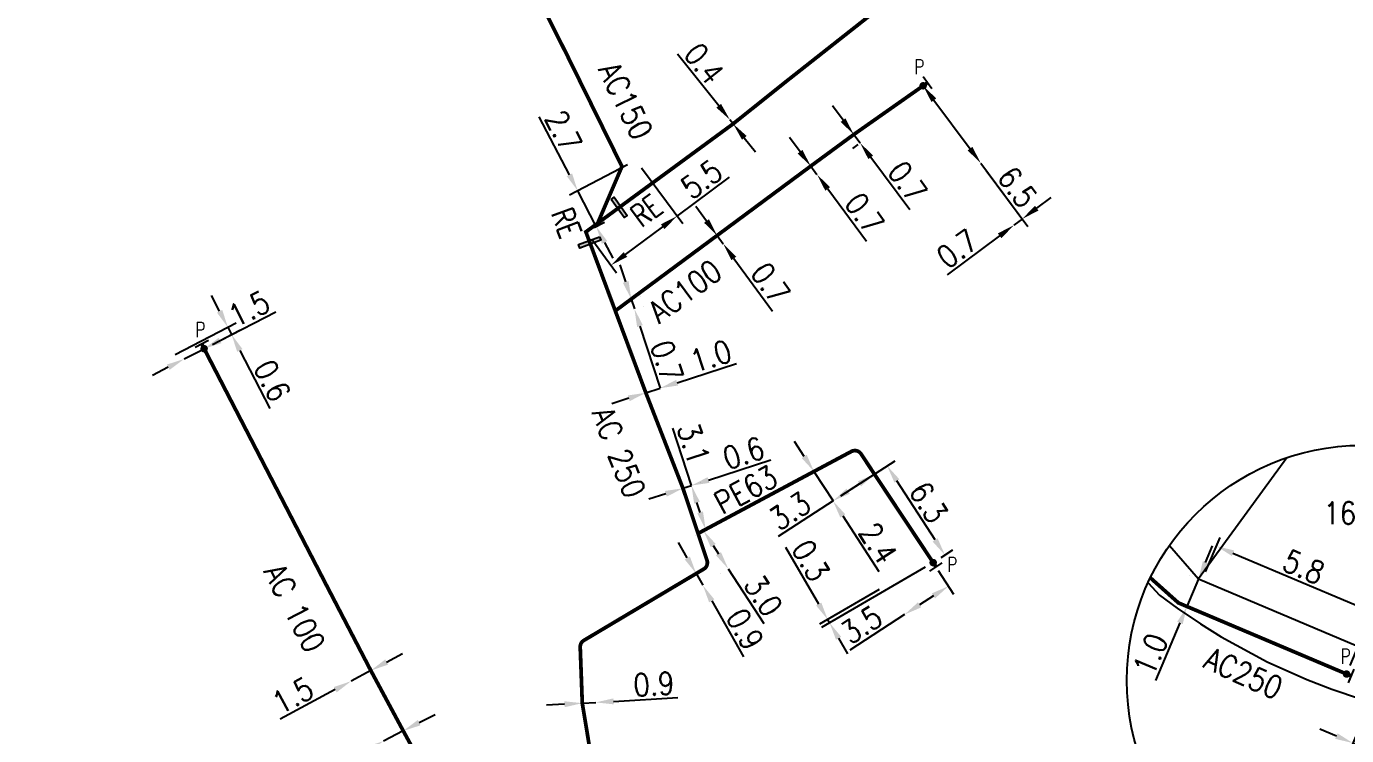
# Model space of a CAD drawing. Header units: millimetres. Extents: x 160996 to 162003, y 120996 to 122000.
# Drawn here: x 160999.9 to 161088.3, y 121427.9 to 121475.4 of the extents above; entities that cross this region are included whole.
import ezdxf
from ezdxf.enums import TextEntityAlignment as Align

# ---------------------------------------------------------------- set-up
doc = ezdxf.new("R2010")
doc.units = ezdxf.units.MM
doc.header["$PDMODE"] = 34
for name, pattern in [('L_100_AP', [14, 10, -1.5, 1, -1.5]), ('L_100_PE', [14, 10, -1.5, 1, -1.5]), ('L_25_AP', [2000, 1000, 1000]), ('L_25_PE', [2000, 1000, 1000])]:
    doc.linetypes.add(name, pattern=pattern)
doc.layers.get('0').update_dxf_attribs({"linetype": 'CONTINUOUS'})
doc.layers.get('Defpoints').update_dxf_attribs({"linetype": 'CONTINUOUS'})
for name, color, linetype in [('L_140', 3, 'CONTINUOUS'), ('L_150', 1, 'CONTINUOUS'), ('L_300', 7, 'CONTINUOUS'), ('L_340', 7, 'CONTINUOUS'), ('L_900', 7, 'CONTINUOUS'), ('W0008', 7, 'CONTINUOUS'), ('W0100', 7, 'CONTINUOUS'), ('W0991', 7, 'CONTINUOUS')]:
    doc.layers.add(name, color=color, linetype=linetype)
doc.styles.add('G_ROMANS', font='ROMANS.SHX', dxfattribs={"width": 0.75})
doc.styles.get("Standard").update_dxf_attribs({"font": 'romans.shx', "width": 0.85})
doc.dimstyles.get("Standard").update_dxf_attribs({"dimtxt": 1.5, "dimasz": 1.2, "dimexe": 0.625, "dimexo": 0.625, "dimgap": 0.25, "dimtad": 1, "dimdec": 1, "dimzin": 0, "dimdsep": 46, "dimtxsty": 'Standard', "dimcen": -0.5, "dimadec": 0, "dimazin": 0, "dimtfac": 1, "dimtdec": 1, "dimtmove": 0, "dimatfit": 3, "dimfxl": 0, "dimtolj": 1, "dimtzin": 0, "dimarcsym": 0})

# ---------------------------------------------------------------- blocks, each defined once
blk = doc.blocks.new('*D88')
at = {"layer": 'Defpoints', "color": 0, "linetype": 'Continuous', "transparency": 16777216}
for p in [(161013.36, 121455.271), (161009.274, 121453.164), (161011.772, 121453.833)]:
    blk.add_point(p, dxfattribs=at)
at = {"layer": 'L_340', "color": 0, "linetype": 'Continuous', "lineweight": -2, "transparency": 16777216}
for p, q in [((161012.81, 121456.337), (161012.26, 121457.404)), ((161009.83, 121453.45), (161013.915, 121455.557)), ((161012.327, 121454.119), (161014.167, 121455.068)), ((161013.36, 121455.271), (161013.612, 121454.782)), ((161014.162, 121453.715), (161016.167, 121449.826))]:
    blk.add_line(p, q, dxfattribs=at)
at = {"layer": 'L_340', "color": 0, "linetype": 'Continuous', "transparency": 16777216}
for points in [[(161012.988, 121456.429), (161012.632, 121456.245), (161013.36, 121455.271)], [(161014.34, 121453.807), (161013.984, 121453.623), (161013.612, 121454.782)]]:
    blk.add_solid(points, dxfattribs=at)
at = {"layer": 'L_340', "color": 0, "linetype": 'Continuous', "transparency": 16777216, "insert": (161016.329, 121451.694), "char_height": 1.5, "attachment_point": 5, "rotation": 297.27543}
blk.add_mtext('\\A1;0.6', dxfattribs=at)
blk = doc.blocks.new('*D89')
at = {"layer": 'Defpoints', "color": 0, "linetype": 'Continuous', "transparency": 16777216}
for p in [(161010.439, 121453.146), (161010.439, 121453.146), (161011.772, 121453.833)]:
    blk.add_point(p, dxfattribs=at)
at = {"layer": 'L_340', "color": 0, "linetype": 'Continuous', "lineweight": -2, "transparency": 16777216}
for p, q in [((161012.838, 121454.383), (161016.562, 121456.303)), ((161010.439, 121453.146), (161011.772, 121453.833)), ((161009.372, 121452.596), (161008.306, 121452.046))]:
    blk.add_line(p, q, dxfattribs=at)
at = {"layer": 'L_340', "color": 0, "linetype": 'Continuous', "transparency": 16777216}
for points in [[(161012.747, 121454.561), (161012.93, 121454.205), (161011.772, 121453.833)], [(161009.281, 121452.773), (161009.464, 121452.418), (161010.439, 121453.146)]]:
    blk.add_solid(points, dxfattribs=at)
at = {"layer": 'L_340', "color": 0, "linetype": 'Continuous', "transparency": 16777216, "insert": (161014.775, 121456.506), "char_height": 1.5, "attachment_point": 5, "rotation": 27.27543}
blk.add_mtext('\\A1;1.5', dxfattribs=at)
blk = doc.blocks.new('L_340_07')
at = {"color": 0, "linetype": 'Continuous', "const_width": 0.25, "flags": 128}
blk.add_lwpolyline([(0, 0), (0.35, 0)], dxfattribs=at)
at = {"color": 0, "linetype": 'Continuous', "flags": 128}
blk.add_lwpolyline([(0.35, -0.5), (0.35, 0.5)], dxfattribs=at)
at = {"color": 0, "linetype": 'Continuous', "width": 0.75, "flags": 3}
for tag, p in [('DEF_LEG', (0.723, -3.465)), ('DEF_COUP', (0.723, -5.965)), ('DEF_TYPE', (0.723, -8.465))]:
    blk.add_attdef(tag, text='', height=1.2, dxfattribs=at).set_placement(p, align=Align.MIDDLE)
blk = doc.blocks.new('*D136')
at = {"layer": 'Defpoints', "color": 0, "linetype": 'Continuous', "transparency": 16777216}
for p in [(161037.985, 121430.156), (161037.985, 121430.156), (161037.086, 121430.104)]:
    blk.add_point(p, dxfattribs=at)
at = {"layer": 'L_140', "color": 0, "linetype": 'Continuous', "lineweight": -2, "transparency": 16777216}
for p, q in [((161037.086, 121430.104), (161037.985, 121430.156)), ((161039.183, 121430.226), (161043.486, 121430.477)), ((161035.889, 121430.034), (161034.691, 121429.964))]:
    blk.add_line(p, q, dxfattribs=at)
at = {"layer": 'L_140', "color": 0, "linetype": 'Continuous', "transparency": 16777216}
for points in [[(161035.877, 121430.234), (161035.9, 121429.834), (161037.086, 121430.104)], [(161039.171, 121430.426), (161039.195, 121430.026), (161037.985, 121430.156)]]:
    blk.add_solid(points, dxfattribs=at)
at = {"layer": 'L_140', "color": 0, "linetype": 'Continuous', "transparency": 16777216, "insert": (161041.875, 121431.385), "char_height": 1.5, "attachment_point": 5, "rotation": 3.33592}
blk.add_mtext('\\A1;0.9', dxfattribs=at)
blk = doc.blocks.new('*D137')
at = {"layer": 'Defpoints', "color": 0, "linetype": 'Continuous', "transparency": 16777216}
for p in [(161044.71, 121438.781), (161045.156, 121437.999), (161045.156, 121437.999)]:
    blk.add_point(p, dxfattribs=at)
at = {"layer": 'L_140', "color": 0, "linetype": 'Continuous', "lineweight": -2, "transparency": 16777216}
for p, q in [((161044.116, 121439.824), (161043.522, 121440.866)), ((161044.71, 121438.781), (161045.156, 121437.999)), ((161045.75, 121436.957), (161047.885, 121433.212))]:
    blk.add_line(p, q, dxfattribs=at)
at = {"layer": 'L_140', "color": 0, "linetype": 'Continuous', "transparency": 16777216}
for points in [[(161044.29, 121439.923), (161043.942, 121439.725), (161044.71, 121438.781)], [(161045.924, 121437.056), (161045.576, 121436.858), (161045.156, 121437.999)]]:
    blk.add_solid(points, dxfattribs=at)
at = {"layer": 'L_140', "color": 0, "linetype": 'Continuous', "transparency": 16777216, "insert": (161047.984, 121435.058), "char_height": 1.5, "attachment_point": 5, "rotation": 299.68627}
blk.add_mtext('\\A1;0.9', dxfattribs=at)
blk = doc.blocks.new('*D138')
at = {"layer": 'Defpoints', "color": 0, "linetype": 'Continuous', "transparency": 16777216}
for p in [(161052.596, 121445.616), (161053.873, 121443.643), (161053.873, 121443.643)]:
    blk.add_point(p, dxfattribs=at)
at = {"layer": 'L_140', "color": 0, "linetype": 'Continuous', "lineweight": -2, "transparency": 16777216}
for p, q in [((161051.944, 121446.623), (161051.291, 121447.63)), ((161052.596, 121445.616), (161053.873, 121443.643)), ((161054.525, 121442.636), (161056.934, 121438.915))]:
    blk.add_line(p, q, dxfattribs=at)
at = {"layer": 'L_140', "color": 0, "linetype": 'Continuous', "transparency": 16777216}
for points in [[(161052.111, 121446.732), (161051.776, 121446.514), (161052.596, 121445.616)], [(161054.693, 121442.744), (161054.357, 121442.527), (161053.873, 121443.643)]]:
    blk.add_solid(points, dxfattribs=at)
at = {"layer": 'L_140', "color": 0, "linetype": 'Continuous', "transparency": 16777216, "insert": (161056.895, 121440.815), "char_height": 1.5, "attachment_point": 5, "rotation": 302.91978}
blk.add_mtext('\\A1;2.4', dxfattribs=at)
blk = doc.blocks.new('*D139')
at = {"layer": 'Defpoints', "color": 0, "linetype": 'Continuous', "transparency": 16777216}
for p in [(161056.643, 121445.436), (161053.873, 121443.643), (161053.873, 121443.643)]:
    blk.add_point(p, dxfattribs=at)
at = {"layer": 'L_140', "color": 0, "linetype": 'Continuous', "lineweight": -2, "transparency": 16777216}
for p, q in [((161055.636, 121444.784), (161054.88, 121444.295)), ((161053.873, 121443.643), (161050.203, 121441.267))]:
    blk.add_line(p, q, dxfattribs=at)
at = {"layer": 'L_140', "color": 0, "linetype": 'Continuous', "transparency": 16777216}
for points in [[(161055.527, 121444.952), (161055.744, 121444.616), (161056.643, 121445.436)], [(161054.771, 121444.463), (161054.989, 121444.127), (161053.873, 121443.643)]]:
    blk.add_solid(points, dxfattribs=at)
at = {"layer": 'L_140', "color": 0, "linetype": 'Continuous', "transparency": 16777216, "insert": (161050.991, 121442.968), "char_height": 1.5, "attachment_point": 5, "rotation": 32.91978}
blk.add_mtext('\\A1;3.3', dxfattribs=at)
blk = doc.blocks.new('*D140')
at = {"layer": 'Defpoints', "color": 0, "linetype": 'Continuous', "transparency": 16777216}
for p in [(161057.497, 121445.989), (161053.873, 121443.643), (161060.576, 121439.514)]:
    blk.add_point(p, dxfattribs=at)
at = {"layer": 'L_340', "color": 0, "linetype": 'Continuous', "lineweight": -2, "transparency": 16777216}
for p, q in [((161054.397, 121443.983), (161058.022, 121446.329)), ((161060.708, 121441.029), (161058.149, 121444.982)), ((161061.101, 121439.854), (161061.885, 121440.362))]:
    blk.add_line(p, q, dxfattribs=at)
at = {"layer": 'L_340', "color": 0, "linetype": 'Continuous', "transparency": 16777216}
for points in [[(161058.317, 121445.091), (161057.981, 121444.873), (161057.497, 121445.989)], [(161060.876, 121441.138), (161060.54, 121440.921), (161061.36, 121440.022)]]:
    blk.add_solid(points, dxfattribs=at)
at = {"layer": 'L_340', "color": 0, "linetype": 'Continuous', "transparency": 16777216, "insert": (161060.268, 121443.549), "char_height": 1.5, "attachment_point": 5, "rotation": 302.91978}
blk.add_mtext('\\A1;6.3', dxfattribs=at)
blk = doc.blocks.new('*D141')
at = {"layer": 'Defpoints', "color": 0, "linetype": 'Continuous', "transparency": 16777216}
for p in [(161060.576, 121439.514), (161057.506, 121438.019), (161053.516, 121435.701)]:
    blk.add_point(p, dxfattribs=at)
at = {"layer": 'L_340', "color": 0, "linetype": 'Continuous', "lineweight": -2, "transparency": 16777216}
for p, q in [((161052.913, 121436.739), (161050.717, 121440.519)), ((161060.036, 121439.2), (161053.101, 121435.172)), ((161056.966, 121437.705), (161052.975, 121435.387)), ((161053.641, 121435.486), (161053.516, 121435.701)), ((161054.244, 121434.448), (161054.846, 121433.41))]:
    blk.add_line(p, q, dxfattribs=at)
at = {"layer": 'L_340', "color": 0, "linetype": 'Continuous', "transparency": 16777216}
for points in [[(161053.086, 121436.839), (161052.74, 121436.638), (161053.516, 121435.701)], [(161054.417, 121434.549), (161054.071, 121434.348), (161053.641, 121435.486)]]:
    blk.add_solid(points, dxfattribs=at)
at = {"layer": 'L_340', "color": 0, "linetype": 'Continuous', "transparency": 16777216, "insert": (161052.379, 121439.65), "char_height": 1.5, "attachment_point": 5, "rotation": 300.15124}
blk.add_mtext('\\A1;0.3', dxfattribs=at)
blk = doc.blocks.new('*D142')
at = {"layer": 'Defpoints', "color": 0, "linetype": 'Continuous', "transparency": 16777216}
for p in [(161060.576, 121439.514), (161058.659, 121436.035), (161058.659, 121436.035)]:
    blk.add_point(p, dxfattribs=at)
at = {"layer": 'L_340', "color": 0, "linetype": 'Continuous', "lineweight": -2, "transparency": 16777216}
for p, q in [((161060.916, 121438.99), (161061.937, 121437.412)), ((161060.59, 121437.285), (161059.667, 121436.687)), ((161058.659, 121436.035), (161054.99, 121433.659))]:
    blk.add_line(p, q, dxfattribs=at)
at = {"layer": 'L_340', "color": 0, "linetype": 'Continuous', "transparency": 16777216}
for points in [[(161060.482, 121437.453), (161060.699, 121437.117), (161061.598, 121437.937)], [(161059.558, 121436.855), (161059.776, 121436.519), (161058.659, 121436.035)]]:
    blk.add_solid(points, dxfattribs=at)
at = {"layer": 'L_340', "color": 0, "linetype": 'Continuous', "transparency": 16777216, "insert": (161055.778, 121435.36), "char_height": 1.5, "attachment_point": 5, "rotation": 32.91978}
blk.add_mtext('\\A1;3.5', dxfattribs=at)
blk = doc.blocks.new('*D143')
at = {"layer": 'Defpoints', "color": 0, "linetype": 'Continuous', "transparency": 16777216}
for p in [(161045.199, 121441.66), (161045.199, 121441.66), (161046.856, 121439.1)]:
    blk.add_point(p, dxfattribs=at)
at = {"layer": 'L_140', "color": 0, "linetype": 'Continuous', "lineweight": -2, "transparency": 16777216}
for p, q in [((161044.674, 121441.32), (161044.674, 121441.32)), ((161045.851, 121440.653), (161046.204, 121440.107)), ((161046.856, 121439.1), (161049.232, 121435.431)), ((161046.331, 121438.76), (161046.331, 121438.76))]:
    blk.add_line(p, q, dxfattribs=at)
at = {"layer": 'L_140', "color": 0, "linetype": 'Continuous', "transparency": 16777216}
for points in [[(161046.019, 121440.761), (161045.683, 121440.544), (161045.199, 121441.66)], [(161046.372, 121440.216), (161046.036, 121439.999), (161046.856, 121439.1)]]:
    blk.add_solid(points, dxfattribs=at)
at = {"layer": 'L_140', "color": 0, "linetype": 'Continuous', "transparency": 16777216, "insert": (161049.209, 121437.305), "char_height": 1.5, "attachment_point": 5, "rotation": 302.91978}
blk.add_mtext('\\A1;3.0', dxfattribs=at)
blk = doc.blocks.new('*D144')
at = {"layer": 'Defpoints', "color": 0, "linetype": 'Continuous', "transparency": 16777216}
for p in [(161044.396, 121444.674), (161044.396, 121444.674), (161045.344, 121441.738)]:
    blk.add_point(p, dxfattribs=at)
at = {"layer": 'L_140', "color": 0, "linetype": 'Continuous', "lineweight": -2, "transparency": 16777216}
for p, q in [((161044.396, 121444.674), (161043.155, 121448.515)), ((161044.991, 121444.866), (161044.991, 121444.866)), ((161044.975, 121442.879), (161044.765, 121443.532))]:
    blk.add_line(p, q, dxfattribs=at)
at = {"layer": 'L_140', "color": 0, "linetype": 'Continuous', "transparency": 16777216}
for points in [[(161044.955, 121443.593), (161044.574, 121443.47), (161044.396, 121444.674)], [(161045.166, 121442.941), (161044.785, 121442.818), (161045.344, 121441.738)]]:
    blk.add_solid(points, dxfattribs=at)
at = {"layer": 'L_140', "color": 0, "linetype": 'Continuous', "transparency": 16777216, "insert": (161044.538, 121447.486), "char_height": 1.5, "attachment_point": 5, "rotation": 287.90021}
blk.add_mtext('\\A1;3.1', dxfattribs=at)
blk = doc.blocks.new('*D145')
at = {"layer": 'Defpoints', "color": 0, "linetype": 'Continuous', "transparency": 16777216}
for p in [(161040.364, 121457.157), (161040.579, 121456.491), (161040.579, 121456.491)]:
    blk.add_point(p, dxfattribs=at)
at = {"layer": 'L_140', "color": 0, "linetype": 'Continuous', "lineweight": -2, "transparency": 16777216}
for p, q in [((161039.995, 121458.299), (161039.626, 121459.441)), ((161040.364, 121457.157), (161040.579, 121456.491)), ((161040.958, 121457.349), (161040.958, 121457.349)), ((161041.174, 121456.683), (161041.174, 121456.683)), ((161040.948, 121455.349), (161042.291, 121451.189))]:
    blk.add_line(p, q, dxfattribs=at)
at = {"layer": 'L_140', "color": 0, "linetype": 'Continuous', "transparency": 16777216}
for points in [[(161040.185, 121458.36), (161039.805, 121458.237), (161040.364, 121457.157)], [(161041.138, 121455.41), (161040.757, 121455.287), (161040.579, 121456.491)]]:
    blk.add_solid(points, dxfattribs=at)
at = {"layer": 'L_140', "color": 0, "linetype": 'Continuous', "transparency": 16777216, "insert": (161042.756, 121453.005), "char_height": 1.5, "attachment_point": 5, "rotation": 287.90021}
blk.add_mtext('\\A1;0.7', dxfattribs=at)
blk = doc.blocks.new('*D146')
at = {"layer": 'Defpoints', "color": 0, "linetype": 'Continuous', "transparency": 16777216}
for p in [(161046.112, 121461.412), (161046.526, 121460.847), (161046.526, 121460.847)]:
    blk.add_point(p, dxfattribs=at)
at = {"layer": 'L_140', "color": 0, "linetype": 'Continuous', "lineweight": -2, "transparency": 16777216}
for p, q in [((161045.403, 121462.38), (161044.694, 121463.348)), ((161046.112, 121461.412), (161046.526, 121460.847)), ((161047.235, 121459.879), (161049.818, 121456.352))]:
    blk.add_line(p, q, dxfattribs=at)
at = {"layer": 'L_140', "color": 0, "linetype": 'Continuous', "transparency": 16777216}
for points in [[(161045.564, 121462.498), (161045.241, 121462.261), (161046.112, 121461.412)], [(161047.396, 121459.997), (161047.073, 121459.761), (161046.526, 121460.847)]]:
    blk.add_solid(points, dxfattribs=at)
at = {"layer": 'L_140', "color": 0, "linetype": 'Continuous', "transparency": 16777216, "insert": (161049.688, 121458.222), "char_height": 1.5, "attachment_point": 5, "rotation": 306.22389}
blk.add_mtext('\\A1;0.7', dxfattribs=at)
blk = doc.blocks.new('*D147')
at = {"layer": 'Defpoints', "color": 0, "linetype": 'Continuous', "transparency": 16777216}
for p in [(161046.967, 121469.16), (161046.967, 121469.16), (161047.185, 121468.886)]:
    blk.add_point(p, dxfattribs=at)
at = {"layer": 'L_140', "color": 0, "linetype": 'Continuous', "lineweight": -2, "transparency": 16777216}
for p, q in [((161046.218, 121470.097), (161043.452, 121473.56)), ((161047.185, 121468.886), (161046.967, 121469.16)), ((161047.934, 121467.949), (161048.683, 121467.011))]:
    blk.add_line(p, q, dxfattribs=at)
at = {"layer": 'L_140', "color": 0, "linetype": 'Continuous', "transparency": 16777216}
for points in [[(161046.374, 121470.222), (161046.061, 121469.972), (161046.967, 121469.16)], [(161048.09, 121468.073), (161047.778, 121467.824), (161047.185, 121468.886)]]:
    blk.add_solid(points, dxfattribs=at)
at = {"layer": 'L_140', "color": 0, "linetype": 'Continuous', "transparency": 16777216, "insert": (161045.242, 121472.922), "char_height": 1.5, "attachment_point": 5, "rotation": 308.61635}
blk.add_mtext('\\A1;0.4', dxfattribs=at)
blk = doc.blocks.new('*D148')
at = {"layer": 'Defpoints', "color": 0, "linetype": 'Continuous', "transparency": 16777216}
for p in [(161052.38, 121466.056), (161052.798, 121465.494), (161052.798, 121465.494)]:
    blk.add_point(p, dxfattribs=at)
at = {"layer": 'L_140', "color": 0, "linetype": 'Continuous', "lineweight": -2, "transparency": 16777216}
for p, q in [((161051.664, 121467.019), (161050.947, 121467.981)), ((161052.38, 121466.056), (161052.798, 121465.494)), ((161053.514, 121464.531), (161056.123, 121461.024))]:
    blk.add_line(p, q, dxfattribs=at)
at = {"layer": 'L_140', "color": 0, "linetype": 'Continuous', "transparency": 16777216}
for points in [[(161051.824, 121467.138), (161051.503, 121466.899), (161052.38, 121466.056)], [(161053.674, 121464.651), (161053.353, 121464.412), (161052.798, 121465.494)]]:
    blk.add_solid(points, dxfattribs=at)
at = {"layer": 'L_140', "color": 0, "linetype": 'Continuous', "transparency": 16777216, "insert": (161055.979, 121462.893), "char_height": 1.5, "attachment_point": 5, "rotation": 306.6453}
blk.add_mtext('\\A1;0.7', dxfattribs=at)
blk = doc.blocks.new('*D149')
at = {"layer": 'Defpoints', "color": 0, "linetype": 'Continuous', "transparency": 16777216}
for p in [(161041.34, 121450.882), (161042.291, 121451.189), (161042.291, 121451.189)]:
    blk.add_point(p, dxfattribs=at)
at = {"layer": 'L_140', "color": 0, "linetype": 'Continuous', "lineweight": -2, "transparency": 16777216}
for p, q in [((161043.433, 121451.558), (161047.42, 121452.845)), ((161040.198, 121450.513), (161039.056, 121450.144)), ((161041.34, 121450.882), (161042.291, 121451.189))]:
    blk.add_line(p, q, dxfattribs=at)
at = {"layer": 'L_140', "color": 0, "linetype": 'Continuous', "transparency": 16777216}
for points in [[(161043.372, 121451.748), (161043.495, 121451.367), (161042.291, 121451.189)], [(161040.136, 121450.703), (161040.259, 121450.322), (161041.34, 121450.882)]]:
    blk.add_solid(points, dxfattribs=at)
at = {"layer": 'L_140', "color": 0, "linetype": 'Continuous', "transparency": 16777216, "insert": (161045.69, 121453.338), "char_height": 1.5, "attachment_point": 5, "rotation": 17.90021}
blk.add_mtext('\\A1;1.0', dxfattribs=at)
blk = doc.blocks.new('*D150')
at = {"layer": 'Defpoints', "color": 0, "linetype": 'Continuous', "transparency": 16777216}
for p in [(161043.825, 121444.489), (161044.396, 121444.674), (161044.396, 121444.674)]:
    blk.add_point(p, dxfattribs=at)
at = {"layer": 'L_140', "color": 0, "linetype": 'Continuous', "lineweight": -2, "transparency": 16777216}
for p, q in [((161045.538, 121445.042), (161049.698, 121446.386)), ((161044.204, 121445.268), (161044.204, 121445.268)), ((161043.825, 121444.489), (161044.396, 121444.674)), ((161042.683, 121444.12), (161041.541, 121443.751))]:
    blk.add_line(p, q, dxfattribs=at)
at = {"layer": 'L_140', "color": 0, "linetype": 'Continuous', "transparency": 16777216}
for points in [[(161045.476, 121445.233), (161045.599, 121444.852), (161044.396, 121444.674)], [(161042.621, 121444.311), (161042.744, 121443.93), (161043.825, 121444.489)]]:
    blk.add_solid(points, dxfattribs=at)
at = {"layer": 'L_140', "color": 0, "linetype": 'Continuous', "transparency": 16777216, "insert": (161047.881, 121446.85), "char_height": 1.5, "attachment_point": 5, "rotation": 17.90021}
blk.add_mtext('\\A1;0.6', dxfattribs=at)
blk = doc.blocks.new('*D151')
at = {"layer": 'Defpoints', "color": 0, "linetype": 'Continuous', "transparency": 16777216}
for p in [(161040.668, 121466.432), (161036.779, 121464.411), (161037.326, 121461.652)]:
    blk.add_point(p, dxfattribs=at)
at = {"layer": 'L_140', "color": 0, "linetype": 'Continuous', "lineweight": -2, "transparency": 16777216}
for p, q in [((161036.225, 121465.475), (161034.209, 121469.354)), ((161040.113, 121466.144), (161036.224, 121464.122)), ((161038.024, 121462.015), (161036.779, 121464.411)), ((161037.881, 121461.94), (161038.579, 121462.303)), ((161038.578, 121460.95), (161039.131, 121459.885))]:
    blk.add_line(p, q, dxfattribs=at)
at = {"layer": 'L_140', "color": 0, "linetype": 'Continuous', "transparency": 16777216}
for points in [[(161036.403, 121465.568), (161036.048, 121465.383), (161036.779, 121464.411)], [(161038.755, 121461.042), (161038.4, 121460.858), (161038.024, 121462.015)]]:
    blk.add_solid(points, dxfattribs=at)
at = {"layer": 'L_140', "color": 0, "linetype": 'Continuous', "transparency": 16777216, "insert": (161035.828, 121468.408), "char_height": 1.5, "attachment_point": 5, "rotation": 297.4662}
blk.add_mtext('\\A1;2.7', dxfattribs=at)
blk = doc.blocks.new('*D152')
at = {"layer": 'Defpoints', "color": 0, "linetype": 'Continuous', "transparency": 16777216}
for p in [(161040.668, 121466.432), (161043.434, 121462.716), (161037.344, 121461.665)]:
    blk.add_point(p, dxfattribs=at)
at = {"layer": 'L_140', "color": 0, "linetype": 'Continuous', "lineweight": -2, "transparency": 16777216}
for p, q in [((161041.041, 121465.931), (161043.807, 121462.215)), ((161043.434, 121462.716), (161046.941, 121465.327)), ((161039.975, 121460.141), (161042.472, 121462)), ((161037.717, 121461.164), (161039.385, 121458.923))]:
    blk.add_line(p, q, dxfattribs=at)
at = {"layer": 'L_140', "color": 0, "linetype": 'Continuous', "transparency": 16777216}
for points in [[(161042.352, 121462.16), (161042.591, 121461.839), (161043.434, 121462.716)], [(161039.855, 121460.302), (161040.094, 121459.981), (161039.012, 121459.425)]]:
    blk.add_solid(points, dxfattribs=at)
at = {"layer": 'L_140', "color": 0, "linetype": 'Continuous', "transparency": 16777216, "insert": (161045.072, 121465.182), "char_height": 1.5, "attachment_point": 5, "rotation": 36.66472}
blk.add_mtext('\\A1;5.5', dxfattribs=at)
blk = doc.blocks.new('*D153')
at = {"layer": 'Defpoints', "color": 0, "linetype": 'Continuous', "transparency": 16777216}
for p in [(161022.931, 121432.288), (161021.61, 121431.578), (161021.61, 121431.578)]:
    blk.add_point(p, dxfattribs=at)
at = {"layer": 'L_140', "color": 0, "linetype": 'Continuous', "lineweight": -2, "transparency": 16777216}
for p, q in [((161023.988, 121432.856), (161025.046, 121433.423)), ((161022.931, 121432.288), (161021.61, 121431.578)), ((161020.553, 121431.01), (161016.863, 121429.027))]:
    blk.add_line(p, q, dxfattribs=at)
at = {"layer": 'L_140', "color": 0, "linetype": 'Continuous', "transparency": 16777216}
for points in [[(161023.894, 121433.032), (161024.083, 121432.679), (161022.931, 121432.288)], [(161020.458, 121431.186), (161020.648, 121430.833), (161021.61, 121431.578)]]:
    blk.add_solid(points, dxfattribs=at)
at = {"layer": 'L_140', "color": 0, "linetype": 'Continuous', "transparency": 16777216, "insert": (161017.706, 121430.615), "char_height": 1.5, "attachment_point": 5, "rotation": 28.24851}
blk.add_mtext('\\A1;1.5', dxfattribs=at)
blk = doc.blocks.new('*D158')
at = {"layer": 'Defpoints', "color": 0, "linetype": 'Continuous', "transparency": 16777216}
for p in [(161023.769, 121427.56), (161023.769, 121427.56), (161025.101, 121428.249)]:
    blk.add_point(p, dxfattribs=at)
at = {"layer": 'L_140', "color": 0, "linetype": 'Continuous', "lineweight": -2, "transparency": 16777216}
for p, q in [((161026.166, 121428.801), (161027.232, 121429.353)), ((161025.101, 121428.249), (161023.769, 121427.56)), ((161022.703, 121427.008), (161015.651, 121423.359))]:
    blk.add_line(p, q, dxfattribs=at)
at = {"layer": 'L_140', "color": 0, "linetype": 'Continuous', "transparency": 16777216}
for points in [[(161026.075, 121428.979), (161026.258, 121428.623), (161025.101, 121428.249)], [(161022.611, 121427.186), (161022.795, 121426.831), (161023.769, 121427.56)]]:
    blk.add_solid(points, dxfattribs=at)
at = {"layer": 'L_140', "color": 0, "linetype": 'Continuous', "transparency": 16777216, "insert": (161016.519, 121424.934), "char_height": 1.5, "attachment_point": 5, "rotation": 27.3644}
blk.add_mtext('\\A1;1.5', dxfattribs=at)
blk = doc.blocks.new('L_340_20')
at = {"linetype": 'Continuous'}
blk.add_hatch(color=0, dxfattribs=at).paths.add_polyline_path([(0.125, 0.75), (-0.125, 0.75), (-0.125, -0.75), (0.125, -0.75)])
at = {"color": 0, "linetype": 'Continuous'}
blk.add_lwpolyline([(-0.125, 0.75), (0.125, 0.75), (0.125, -0.75), (-0.125, -0.75)], close=True, dxfattribs=at)
at = {"color": 0, "linetype": 'Continuous', "width": 0.75}
for tag, height, flags, p in [('RE', 1, 8, (0, 1.867)), ('DEF_LEG', 1.2, 3, (0, -5)), ('DEF_COUP', 1.2, 3, (0, -7.5)), ('DEF_TYPE', 1.2, 3, (0, -10))]:
    blk.add_attdef(tag, text='', height=height, dxfattribs=dict(at, flags=flags)).set_placement(p, align=Align.MIDDLE)
blk = doc.blocks.new('*D201')
at = {"layer": 'Defpoints', "color": 0, "linetype": 'Continuous', "transparency": 16777216}
for p in [(161046.967, 121469.16), (161046.967, 121469.16), (161047.185, 121468.886)]:
    blk.add_point(p, dxfattribs=at)
at = {"layer": 'L_140', "color": 0, "linetype": 'Continuous', "lineweight": -2, "transparency": 16777216}
for p, q in [((161046.218, 121470.097), (161043.452, 121473.56)), ((161047.185, 121468.886), (161046.967, 121469.16)), ((161047.934, 121467.949), (161048.683, 121467.011))]:
    blk.add_line(p, q, dxfattribs=at)
at = {"layer": 'L_140', "color": 0, "linetype": 'Continuous', "transparency": 16777216}
for points in [[(161046.374, 121470.222), (161046.061, 121469.972), (161046.967, 121469.16)], [(161048.09, 121468.073), (161047.778, 121467.824), (161047.185, 121468.886)]]:
    blk.add_solid(points, dxfattribs=at)
at = {"layer": 'L_140', "color": 0, "linetype": 'Continuous', "transparency": 16777216, "insert": (161045.242, 121472.922), "char_height": 1.5, "attachment_point": 5, "rotation": 308.61635}
blk.add_mtext('\\A1;0.4', dxfattribs=at)
blk = doc.blocks.new('*D231')
at = {"layer": 'Defpoints', "color": 0, "linetype": 'Continuous', "transparency": 16777216}
for p in [(161063.759, 121466.261), (161065.984, 121462.107), (161065.984, 121462.107)]:
    blk.add_point(p, dxfattribs=at)
at = {"layer": 'L_340', "color": 0, "linetype": 'Continuous', "lineweight": -2, "transparency": 16777216}
for p, q in [((161064.133, 121465.76), (161066.919, 121462.024)), ((161067.507, 121463.243), (161068.469, 121463.96)), ((161066.545, 121462.525), (161065.984, 121462.107)), ((161065.022, 121461.389), (161061.518, 121458.776))]:
    blk.add_line(p, q, dxfattribs=at)
at = {"layer": 'L_340', "color": 0, "linetype": 'Continuous', "transparency": 16777216}
for points in [[(161067.388, 121463.403), (161067.627, 121463.082), (161066.545, 121462.525)], [(161064.903, 121461.55), (161065.142, 121461.229), (161065.984, 121462.107)]]:
    blk.add_solid(points, dxfattribs=at)
at = {"layer": 'L_340', "color": 0, "linetype": 'Continuous', "transparency": 16777216, "insert": (161062.191, 121460.526), "char_height": 1.5, "attachment_point": 5, "rotation": 36.71342}
blk.add_mtext('\\A1;0.7', dxfattribs=at)
blk = doc.blocks.new('*D232')
at = {"layer": 'Defpoints', "color": 0, "linetype": 'Continuous', "transparency": 16777216}
for p in [(161059.903, 121471.432), (161063.759, 121466.261), (161063.759, 121466.261)]:
    blk.add_point(p, dxfattribs=at)
at = {"layer": 'L_340', "color": 0, "linetype": 'Continuous', "lineweight": -2, "transparency": 16777216}
for p, q in [((161060.621, 121470.47), (161063.042, 121467.223)), ((161063.759, 121466.261), (161066.336, 121462.805))]:
    blk.add_line(p, q, dxfattribs=at)
at = {"layer": 'L_340', "color": 0, "linetype": 'Continuous', "transparency": 16777216}
for points in [[(161060.781, 121470.589), (161060.46, 121470.35), (161059.903, 121471.432)], [(161063.202, 121467.343), (161062.882, 121467.103), (161063.759, 121466.261)]]:
    blk.add_solid(points, dxfattribs=at)
at = {"layer": 'L_340', "color": 0, "linetype": 'Continuous', "transparency": 16777216, "insert": (161066.208, 121464.65), "char_height": 1.5, "attachment_point": 5, "rotation": 306.71342}
blk.add_mtext('\\A1;6.5', dxfattribs=at)
blk = doc.blocks.new('*D233')
at = {"layer": 'Defpoints', "color": 0, "linetype": 'Continuous', "transparency": 16777216}
for p in [(161055.26, 121468.171), (161055.678, 121467.61), (161056.023, 121467.867)]:
    blk.add_point(p, dxfattribs=at)
at = {"layer": 'L_140', "color": 0, "linetype": 'Continuous', "lineweight": -2, "transparency": 16777216}
for p, q in [((161054.544, 121469.134), (161053.827, 121470.097)), ((161055.26, 121468.171), (161055.678, 121467.61)), ((161055.522, 121467.493), (161055.177, 121467.237)), ((161056.395, 121466.647), (161059.005, 121463.141))]:
    blk.add_line(p, q, dxfattribs=at)
at = {"layer": 'L_140', "color": 0, "linetype": 'Continuous', "transparency": 16777216}
for points in [[(161054.704, 121469.254), (161054.383, 121469.015), (161055.26, 121468.171)], [(161056.555, 121466.767), (161056.234, 121466.528), (161055.678, 121467.61)]]:
    blk.add_solid(points, dxfattribs=at)
at = {"layer": 'L_140', "color": 0, "linetype": 'Continuous', "transparency": 16777216, "insert": (161058.86, 121465.01), "char_height": 1.5, "attachment_point": 5, "rotation": 306.65995}
blk.add_mtext('\\A1;0.7', dxfattribs=at)
blk = doc.blocks.new('L_300_12')
at = {"color": 0, "linetype": 'Continuous', "const_width": 0.248, "flags": 128}
blk.add_lwpolyline([(-0.126, 0, 1), (0.126, 0, 1)], format="xyb", close=True, dxfattribs=at)
at = {"linetype": 'Continuous', "style": 'G_ROMANS', "width": 0.75}
blk.add_attdef('P', text='', height=1, dxfattribs=at).set_placement((0, 1.331), align=Align.MIDDLE_CENTER)
at = {"color": 0, "linetype": 'Continuous', "width": 0.75, "flags": 3}
for tag, p in [('DEF_LEG', (0, -5)), ('DEF_COUP', (0, -7.5)), ('DEF_TYPE', (0, -10))]:
    blk.add_attdef(tag, text='', height=1.2, dxfattribs=at).set_placement(p, align=Align.MIDDLE)
blk = doc.blocks.new('L_340_19')
at = {"linetype": 'Continuous'}
blk.add_hatch(color=0, dxfattribs=at).paths.add_polyline_path([(0.125, 0.75), (-0.125, 0.75), (-0.125, -0.75), (0.125, -0.75)])
at = {"color": 0, "linetype": 'Continuous'}
blk.add_lwpolyline([(-0.125, 0.75), (0.125, 0.75), (0.125, -0.75), (-0.125, -0.75)], close=True, dxfattribs=at)
at = {"color": 0, "linetype": 'Continuous', "width": 0.75}
for tag, height, flags, p in [('TR', 1, 8, (0, 1.981)), ('DEF_LEG', 1.2, 3, (0, -5)), ('DEF_COUP', 1.2, 3, (0, -7.5)), ('DEF_TYPE', 1.2, 3, (0, -10))]:
    blk.add_attdef(tag, text='', height=height, dxfattribs=dict(at, flags=flags)).set_placement(p, align=Align.MIDDLE)
blk = doc.blocks.new('*D76')
at = {"layer": 'Defpoints', "color": 0, "linetype": 'Continuous', "transparency": 16777216}
for p in [(161096.657, 121432.475), (161096.657, 121432.475), (161096.782, 121429.679)]:
    blk.add_point(p, dxfattribs=at)
at = {"layer": 'L_150', "color": 0, "linetype": 'Continuous', "lineweight": -2, "transparency": 16777216}
for p, q in [((161096.604, 121433.674), (161096.551, 121434.873)), ((161096.657, 121432.475), (161096.782, 121429.679)), ((161096.835, 121428.481), (161097.032, 121424.065))]:
    blk.add_line(p, q, dxfattribs=at)
at = {"layer": 'L_150', "color": 0, "linetype": 'Continuous', "transparency": 16777216}
for points in [[(161096.804, 121433.683), (161096.404, 121433.665), (161096.657, 121432.475)], [(161097.035, 121428.49), (161096.636, 121428.472), (161096.782, 121429.679)]]:
    blk.add_solid(points, dxfattribs=at)
at = {"layer": 'L_150', "color": 0, "linetype": 'Continuous', "transparency": 16777216, "insert": (161097.963, 121425.633), "char_height": 1.5, "attachment_point": 5, "rotation": 272.552}
blk.add_mtext('\\A1;1.4', dxfattribs=at)
blk = doc.blocks.new('*D77')
at = {"layer": 'Defpoints', "color": 0, "linetype": 'Continuous', "transparency": 16777216}
for p in [(161078.571, 121438.323), (161089.995, 121436.189), (161088.246, 121432.057)]:
    blk.add_point(p, dxfattribs=at)
at = {"layer": 'L_300', "color": 0, "linetype": 'Continuous', "lineweight": -2, "transparency": 16777216}
for p, q in [((161078.814, 121438.899), (161079.784, 121441.189)), ((161080.645, 121440.146), (161088.89, 121436.656)), ((161088.489, 121432.632), (161090.238, 121436.764))]:
    blk.add_line(p, q, dxfattribs=at)
at = {"layer": 'L_300', "color": 0, "linetype": 'Continuous', "transparency": 16777216}
for points in [[(161080.723, 121440.33), (161080.567, 121439.961), (161079.54, 121440.613)], [(161088.967, 121436.841), (161088.812, 121436.472), (161089.995, 121436.189)]]:
    blk.add_solid(points, dxfattribs=at)
at = {"layer": 'L_300', "color": 0, "linetype": 'Continuous', "transparency": 16777216, "insert": (161085.378, 121439.228), "char_height": 1.5, "attachment_point": 5, "rotation": 337.06076}
blk.add_mtext('\\A1;5.8', dxfattribs=at)
blk = doc.blocks.new('*D78')
at = {"layer": 'Defpoints', "color": 0, "linetype": 'Continuous', "transparency": 16777216}
for p in [(161078.343, 121438.42), (161077.563, 121436.578), (161077.563, 121436.578)]:
    blk.add_point(p, dxfattribs=at)
at = {"layer": 'L_300', "color": 0, "linetype": 'Continuous', "lineweight": -2, "transparency": 16777216}
for p, q in [((161078.81, 121439.525), (161079.278, 121440.63)), ((161078.343, 121438.42), (161077.563, 121436.578)), ((161077.767, 121438.663), (161077.767, 121438.663)), ((161076.988, 121436.821), (161076.988, 121436.821)), ((161077.096, 121435.473), (161075.463, 121431.615))]:
    blk.add_line(p, q, dxfattribs=at)
at = {"layer": 'L_300', "color": 0, "linetype": 'Continuous', "transparency": 16777216}
for points in [[(161078.626, 121439.603), (161078.995, 121439.447), (161078.343, 121438.42)], [(161076.911, 121435.551), (161077.28, 121435.395), (161077.563, 121436.578)]]:
    blk.add_solid(points, dxfattribs=at)
at = {"layer": 'L_300', "color": 0, "linetype": 'Continuous', "transparency": 16777216, "insert": (161075.124, 121433.381), "char_height": 1.5, "attachment_point": 5, "rotation": 67.06076}
blk.add_mtext('\\A1;1.0', dxfattribs=at)
blk = doc.blocks.new('*D79')
at = {"layer": 'Defpoints', "color": 0, "linetype": 'Continuous', "transparency": 16777216}
for p in [(161092.795, 121432.303), (161090.266, 121431.202), (161090.421, 121426.693)]:
    blk.add_point(p, dxfattribs=at)
at = {"layer": 'L_300', "color": 0, "linetype": 'Continuous', "lineweight": -2, "transparency": 16777216}
for p, q in [((161092.552, 121431.728), (161090.177, 121426.117)), ((161090.022, 121430.626), (161088.427, 121426.858)), ((161087.566, 121427.901), (161086.461, 121428.369)), ((161088.671, 121427.434), (161090.421, 121426.693)), ((161091.526, 121426.225), (161095.384, 121424.593))]:
    blk.add_line(p, q, dxfattribs=at)
at = {"layer": 'L_300', "color": 0, "linetype": 'Continuous', "transparency": 16777216}
for points in [[(161087.644, 121428.085), (161087.488, 121427.717), (161088.671, 121427.434)], [(161091.604, 121426.41), (161091.448, 121426.041), (161090.421, 121426.693)]]:
    blk.add_solid(points, dxfattribs=at)
at = {"layer": 'L_300', "color": 0, "linetype": 'Continuous', "transparency": 16777216, "insert": (161094.397, 121426.096), "char_height": 1.5, "attachment_point": 5, "rotation": 337.06076}
blk.add_mtext('\\A1;1.0', dxfattribs=at)
blk = doc.blocks.new('*D80')
at = {"layer": 'Defpoints', "color": 0, "linetype": 'Continuous', "transparency": 16777216}
for p in [(161092.795, 121432.303), (161092.018, 121430.466), (161092.018, 121430.466)]:
    blk.add_point(p, dxfattribs=at)
at = {"layer": 'L_300', "color": 0, "linetype": 'Continuous', "lineweight": -2, "transparency": 16777216}
for p, q in [((161093.263, 121433.408), (161093.731, 121434.513)), ((161092.795, 121432.303), (161092.018, 121430.466)), ((161092.593, 121430.223), (161092.593, 121430.223)), ((161091.55, 121429.361), (161088.888, 121423.071))]:
    blk.add_line(p, q, dxfattribs=at)
at = {"layer": 'L_300', "color": 0, "linetype": 'Continuous', "transparency": 16777216}
for points in [[(161093.079, 121433.486), (161093.447, 121433.33), (161092.795, 121432.303)], [(161091.366, 121429.439), (161091.734, 121429.283), (161092.018, 121430.466)]]:
    blk.add_solid(points, dxfattribs=at)
at = {"layer": 'L_300', "color": 0, "linetype": 'Continuous', "transparency": 16777216, "insert": (161088.549, 121424.837), "char_height": 1.5, "attachment_point": 5, "rotation": 67.06076}
blk.add_mtext('\\A1;1.0', dxfattribs=at)
blk = doc.blocks.new('detail01')
at = {"layer": 'L_140', "linetype": 'L_100_AP', "const_width": 0.25, "flags": 128}
blk.add_lwpolyline([(161075.108, 121438.501), (161076.988, 121436.821), (161088.246, 121432.057)], dxfattribs=at)
at = {"layer": 'L_150', "linetype": 'L_25_AP', "const_width": 0.25, "flags": 128}
for points in [[(161090.268, 121431.207), (161092.018, 121430.466), (161096.782, 121429.679), (161102.446, 121429.717)], [(161102.696, 121429.717), (161103.713, 121429.718), (161104.908, 121429.779)], [(161103.713, 121429.718), (161103.894, 121428.608)]]:
    blk.add_lwpolyline(points, dxfattribs=at)
at = {"layer": 'L_150', "linetype": 'L_25_PE', "const_width": 0.25, "flags": 128}
blk.add_lwpolyline([(161103.935, 121428.361), (161104.227, 121426.728)], dxfattribs=at)
at = {"layer": 'L_900'}
blk.add_circle((161089.279, 121431.621), 15.743, dxfattribs=at)
at = {"layer": 'W0008', "color": 7, "flags": 128}
blk.add_lwpolyline([(161074.961, 121438.167), (161075.728, 121437.336), (161076.899, 121436.473), (161078.462, 121435.411), (161079.843, 121434.552), (161082.934, 121432.875), (161085.586, 121431.682), (161087.268, 121431.032), (161089.171, 121430.391), (161091.174, 121429.821), (161092.911, 121429.408), (161095.212, 121428.977), (161098.024, 121428.94), (161100.962, 121429.004), (161103.372, 121429.116), (161104.832, 121429.184)], dxfattribs=at)
at = {"layer": 'W0100', "color": 7, "flags": 128}
for points in [[(161084.247, 121446.538), (161078.343, 121438.42)], [(161092.795, 121432.303), (161094.61, 121442.394)], [(161076.395, 121440.669), (161078.343, 121438.42), (161092.795, 121432.303), (161104.976, 121432.846)]]:
    blk.add_lwpolyline(points, dxfattribs=at)
at = {"layer": 'L_300', "ltscale": 0.5}
ref = blk.add_blockref('L_300_12', (161088.246, 121432.057), dxfattribs=dict(at, rotation=303.5926551835699))
ref.add_attrib('P', 'P', dxfattribs={"layer": '0', "linetype": 'Continuous', "height": 1, "style": 'G_ROMANS', "width": 0.75}).set_placement((161088.184, 121433.24), align=Align.MIDDLE_CENTER)
ref = blk.add_blockref('L_300_12', (161090.268, 121431.207), dxfattribs=dict(at, rotation=303.5926551835699))
ref.add_attrib('P', 'P', dxfattribs={"layer": '0', "linetype": 'Continuous', "height": 1, "style": 'G_ROMANS', "width": 0.75}).set_placement((161090.61, 121432.304), align=Align.MIDDLE_CENTER)
at = {"layer": 'L_340'}
for p, rotation in [((161088.246, 121432.057), 337.2036808946448), ((161090.268, 121431.207), 157.2036808941161)]:
    blk.add_blockref('L_340_07', p, dxfattribs=dict(at, rotation=rotation))
ref = blk.add_blockref('L_340_20', (161102.571, 121429.744), dxfattribs=dict(at, rotation=0.05910232812715609))
ref.add_attrib('RE', 'RE', dxfattribs={"layer": '0', "color": 0, "linetype": 'Continuous', "height": 1.5, "rotation": 0.0591, "width": 0.75, "flags": 8}).set_placement((161103.381, 121431.673), align=Align.MIDDLE)
ref = blk.add_blockref('L_340_19', (161103.916, 121428.485), dxfattribs=dict(at, rotation=280.1627947943717))
ref.add_attrib('TR', 'TR', dxfattribs={"layer": '0', "color": 0, "linetype": 'Continuous', "height": 1.5, "rotation": 280.16279, "style": 'G_ROMANS', "width": 0.75, "flags": 8}).set_placement((161102.411, 121427.409), align=Align.MIDDLE)
at = {"layer": 'L_140', "linetype": 'Continuous', "width": 0.85}
blk.add_text('AC250', height=1.5, rotation=335.7066, dxfattribs=at).set_placement((161078.576, 121432.536))
at = {"layer": 'L_150', "linetype": 'Continuous', "insert": (161099.725, 121435.346), "char_height": 1.5, "attachment_point": 9}
blk.add_mtext('\\A1;AC250', dxfattribs=at)
at = {"layer": 'W0991', "color": 7, "linetype": 'Continuous', "width": 0.85}
for s, p in [('16', (161086.704, 121442.078)), ('18', (161097.009, 121439.849))]:
    blk.add_text(s, height=1.5, dxfattribs=at).set_placement(p)
at = {"layer": 'L_150', "linetype": 'Continuous'}
dim = blk.add_linear_dim(base=(161096.657, 121432.475), p1=(161096.782, 121429.679), p2=(161096.657, 121432.475), angle=272.552, text='1.4', dimstyle='Standard', dxfattribs=at)
dim.commit()
dim.dimension.update_dxf_attribs({"geometry": '*D76', "text_midpoint": (161096.964, 121425.589), "dimtype": 128})
at = {"layer": 'L_300', "linetype": 'Continuous'}
for base, p1, p2, angle, text, picture, middle in [((161089.995, 121436.189), (161078.571, 121438.323), (161088.246, 121432.057), 337.06076, '5.8', '*D77', (161084.988, 121438.307)), ((161077.563, 121436.578), (161078.343, 121438.42), (161077.563, 121436.578), 247.06076, '1.0', '*D78', (161076.045, 121432.991)), ((161092.018, 121430.466), (161092.795, 121432.303), (161092.018, 121430.466), 247.06076, '1.0', '*D80', (161089.47, 121424.447)), ((161090.421, 121426.693), (161090.266, 121431.202), (161092.795, 121432.303), 337.06076, '1.0', '*D79', (161094.007, 121425.175))]:
    dim = blk.add_linear_dim(base=base, p1=p1, p2=p2, angle=angle, text=text, dimstyle='Standard', dxfattribs=at)
    dim.commit()
    dim.dimension.update_dxf_attribs({"geometry": picture, "text_midpoint": middle, "dimtype": 128})
at = {"layer": 'L_150', "linetype": 'Continuous', "annotation_type": 0, "has_hookline": 1, "hookline_direction": 1, "text_width": 5.768}
blk.add_leader([(161101.598, 121429.867), (161100.708, 121435.096), (161099.508, 121435.096)], dimstyle='Standard', override={"dimgap": 0.25, "dimtad": 1}, dxfattribs=at)

msp = doc.modelspace()

# ---------------------------------------------------------------- linework, layer by layer
at = {"layer": 'L_140', "linetype": 'L_100_AP', "const_width": 0.25, "flags": 128}
for points in [[(161141.274, 121543.817), (161140.684, 121543.355), (161124.675, 121529.97), (161106.202, 121515.446), (161081.52, 121495.982), (161050.885, 121471.841), (161047.185, 121468.886), (161039.557, 121463.289), (161037.326, 121461.652), (161037.588, 121460.949), (161041.34, 121450.882), (161043.825, 121444.489), (161045.434, 121439.67, -0.352666), (161045.216, 121439.082), (161044.71, 121438.781), (161037.191, 121434.305, 0.273196), (161036.948, 121433.858), (161037.086, 121430.104), (161038.036, 121424.346)], [(161020.04, 121437.846), (161022.931, 121432.288), (161025.101, 121428.249), (161027.435, 121423.977, -0.242844), (161027.446, 121423.518), (161027.442, 121423.51, 0.236222), (161027.447, 121423.063), (161028.803, 121420.426, -0.397857), (161028.611, 121419.766), (161028.245, 121419.551)]]:
    msp.add_lwpolyline(points, format="xyb", dxfattribs=at)
at = {"layer": 'L_140', "linetype": 'L_100_AP'}
msp.add_lwpolyline([(161000, 121515.268, 0.25, 0.25, 0), (161000.086, 121515.185, 0.25, 0.25, 0), (161006.252, 121510.388, 0.25, 0.25, 0), (161013.106, 121505.977, 0.25, 0.25, 0), (161024.924, 121495.256, 0.25, 0.25, 0), (161026.775, 121491.565, 0.25, 0.25, 0), (161030.918, 121483.752, 0.25, 0.25, 0), (161034.181, 121477.247, 0.25, 0.25, 0), (161036.084, 121473.454, 0.25, 0.25, 0), (161039.742, 121466.031, 0.25, 0.25, 0), (161038.118, 121462.233, 0, 0, 0)], format="xyseb", dxfattribs=at)
at = {"layer": 'L_140', "linetype": 'L_100_AP', "flags": 128}
msp.add_lwpolyline([(161059.903, 121471.432, 0.25, 0.25, 0), (161055.26, 121468.171, 0.25, 0.25, 0), (161052.38, 121466.056, 0.25, 0.25, 0), (161046.112, 121461.412, 0.25, 0.25, 0), (161040.364, 121457.157, 0.25, 0.25, 0), (161039.296, 121456.366, 0, 0, 0)], format="xyseb", dxfattribs=at)
at = {"layer": 'L_140', "linetype": 'L_100_AP', "const_width": 0.25, "flags": 128}
msp.add_lwpolyline([(161020.04, 121437.846), (161011.772, 121453.833)], dxfattribs=at)
at = {"layer": 'L_140', "linetype": 'L_100_PE', "const_width": 0.25, "flags": 128}
msp.add_lwpolyline([(161044.835, 121441.465), (161045.199, 121441.66), (161045.344, 121441.738), (161052.596, 121445.616), (161055.097, 121446.953, -0.387297), (161055.75, 121446.788), (161056.643, 121445.436), (161060.576, 121439.514)], format="xyb", dxfattribs=at)

# ---------------------------------------------------------------- block references
at = {"layer": 'L_300', "ltscale": 0.5}
ref = msp.add_blockref('L_300_12', (161059.903, 121471.432), dxfattribs=dict(at, rotation=303.5926551835699))
ref.add_attrib('P', 'P', dxfattribs={"layer": '0', "linetype": 'Continuous', "height": 1, "style": 'G_ROMANS', "width": 0.75}).set_placement((161059.65, 121472.702), align=Align.MIDDLE_CENTER)
ref = msp.add_blockref('L_300_12', (161011.772, 121453.833), dxfattribs=dict(at, rotation=303.5926551835699))
ref.add_attrib('P', 'P', dxfattribs={"layer": '0', "linetype": 'Continuous', "height": 1, "style": 'G_ROMANS', "width": 0.75}).set_placement((161011.518, 121455.103), align=Align.MIDDLE_CENTER)
ref = msp.add_blockref('L_300_12', (161060.576, 121439.514), dxfattribs=dict(at, rotation=303.5926551835699))
ref.add_attrib('P', 'P', dxfattribs={"layer": '0', "linetype": 'Continuous', "height": 1, "style": 'G_ROMANS', "width": 0.75}).set_placement((161061.846, 121439.387), align=Align.MIDDLE_CENTER)
at = {"layer": 'L_340'}
for p, rotation in [((161059.903, 121471.432), 35.07416714925662), ((161011.772, 121453.833), 117.3486524780344)]:
    msp.add_blockref('L_340_07', p, dxfattribs=dict(at, rotation=rotation))
ref = msp.add_blockref('L_340_20', (161039.557, 121463.289), dxfattribs=dict(at, rotation=36.26928632743353))
ref.add_attrib('RE', 'RE', dxfattribs={"layer": '0', "color": 0, "linetype": 'Continuous', "height": 1.5, "rotation": 36.26929, "width": 0.75, "flags": 8}).set_placement((161041.377, 121463.081), align=Align.MIDDLE)
ref = msp.add_blockref('L_340_20', (161037.588, 121460.949), dxfattribs=dict(at, rotation=290.4387525247905))
ref.add_attrib('RE', 'RE', dxfattribs={"layer": '0', "color": 0, "linetype": 'Continuous', "height": 1.5, "rotation": 290.43875, "width": 0.75, "flags": 8}).set_placement((161036.02, 121462.257), align=Align.MIDDLE)
at = {"layer": 'L_340', "zscale": 25.4, "rotation": 303.5926551920286}
msp.add_blockref('L_340_07', (161060.576, 121439.514), dxfattribs=at)
at = {"layer": 'L_900', "color": 7, "linetype": 'Continuous'}
msp.add_blockref('detail01', (0, 0), dxfattribs=at)

# ---------------------------------------------------------------- texts
at = {"layer": 'L_140', "linetype": 'Continuous', "width": 0.85}
msp.add_text('AC150', height=1.5, rotation=296.23155, dxfattribs=at).set_placement((161038.129, 121472.517))
for s, rotation, p in [('AC100', 36.52222, (161043.96, 121457.682)), ('AC 250', 291.24366, (161039.533, 121446.894)), ('PE63', 28.13683, (161048.036, 121444.394)), ('AC 100', 297.41238, (161017.83, 121436.477))]:
    msp.add_text(s, height=1.5, rotation=rotation, dxfattribs=at).set_placement(p, align=Align.MIDDLE)

# ---------------------------------------------------------------- dimensions: what is measured, and where the dimension line sits
at = {"layer": 'L_140', "linetype": 'Continuous'}
for base, p1, p2, angle, picture, middle in [((161046.967, 121469.16), (161047.185, 121468.886), (161046.967, 121469.16), 308.61635, '*D147', (161044.46, 121472.298)), ((161046.967, 121469.16), (161047.185, 121468.886), (161046.967, 121469.16), 308.61635, '*D201', (161044.46, 121472.298)), ((161036.779, 121464.411), (161037.326, 121461.652), (161040.668, 121466.432), 297.4662, '*D151', (161034.94, 121467.947)), ((161055.678, 121467.61), (161055.26, 121468.171), (161056.023, 121467.867), 126.65995, '*D233', (161058.058, 121464.413)), ((161052.798, 121465.494), (161052.38, 121466.056), (161052.798, 121465.494), 126.6453, '*D148', (161055.177, 121462.296)), ((161043.434, 121462.716), (161037.344, 121461.665), (161040.668, 121466.432), 216.66472, '*D152', (161045.669, 121464.38)), ((161046.526, 121460.847), (161046.112, 121461.412), (161046.526, 121460.847), 126.22389, '*D146', (161048.881, 121457.631)), ((161040.579, 121456.491), (161040.364, 121457.157), (161040.579, 121456.491), 107.90021, '*D145', (161041.804, 121452.698)), ((161042.291, 121451.189), (161041.34, 121450.882), (161042.291, 121451.189), 197.90021, '*D149', (161045.997, 121452.386)), ((161044.396, 121444.674), (161045.344, 121441.738), (161044.396, 121444.674), 287.90021, '*D144', (161043.587, 121447.179)), ((161044.396, 121444.674), (161043.825, 121444.489), (161044.396, 121444.674), 197.90021, '*D150', (161048.189, 121445.899)), ((161053.873, 121443.643), (161052.596, 121445.616), (161053.873, 121443.643), 122.91978, '*D138', (161056.055, 121440.272)), ((161053.873, 121443.643), (161056.643, 121445.436), (161053.873, 121443.643), 32.91978, '*D139', (161051.534, 121442.129)), ((161045.199, 121441.66), (161046.856, 121439.1), (161045.199, 121441.66), 122.91978, '*D143', (161048.37, 121436.762)), ((161045.156, 121437.999), (161044.71, 121438.781), (161045.156, 121437.999), 119.68627, '*D137', (161047.115, 121434.563)), ((161021.61, 121431.578), (161022.931, 121432.288), (161021.61, 121431.578), 28.24851, '*D153', (161018.179, 121429.734)), ((161037.985, 121430.156), (161037.086, 121430.104), (161037.985, 121430.156), 183.33592, '*D136', (161041.934, 121430.386)), ((161023.769, 121427.56), (161025.101, 121428.249), (161023.769, 121427.56), 27.3644, '*D158', (161016.979, 121424.046))]:
    dim = msp.add_linear_dim(base=base, p1=p1, p2=p2, angle=angle, dimstyle='Standard', dxfattribs=at)
    dim.commit()
    dim.dimension.update_dxf_attribs({"geometry": picture, "text_midpoint": middle, "dimtype": 160})
at = {"layer": 'L_340', "linetype": 'Continuous'}
for base, p1, p2, angle, picture, middle in [((161063.759, 121466.261), (161059.903, 121471.432), (161063.759, 121466.261), 126.71342, '*D232', (161065.406, 121464.052)), ((161065.984, 121462.107), (161063.759, 121466.261), (161065.984, 121462.107), 36.71342, '*D231', (161062.789, 121459.724)), ((161010.439, 121453.146), (161011.772, 121453.833), (161010.439, 121453.146), 27.27543, '*D89', (161015.233, 121455.618)), ((161013.36, 121455.271), (161011.772, 121453.833), (161009.274, 121453.164), 297.27543, '*D88', (161015.44, 121451.236)), ((161058.659, 121436.035), (161060.576, 121439.514), (161058.659, 121436.035), 32.91978, '*D142', (161056.321, 121434.521))]:
    dim = msp.add_linear_dim(base=base, p1=p1, p2=p2, angle=angle, dimstyle='Standard', dxfattribs=at)
    dim.commit()
    dim.dimension.update_dxf_attribs({"geometry": picture, "text_midpoint": middle, "dimtype": 160})
for base, p2, angle, text, picture, middle in [((161057.497, 121445.989), (161053.873, 121443.643), 302.91978, '6.3', '*D140', (161059.429, 121443.006)), ((161053.516, 121435.701), (161057.506, 121438.019), 300.15124, '0.3', '*D141', (161051.514, 121439.148))]:
    dim = msp.add_linear_dim(base=base, p1=(161060.576, 121439.514), p2=p2, angle=angle, text=text, dimstyle='Standard', dxfattribs=at)
    dim.commit()
    dim.dimension.update_dxf_attribs({"geometry": picture, "text_midpoint": middle, "dimtype": 160})

doc.saveas('drawing.dxf')
